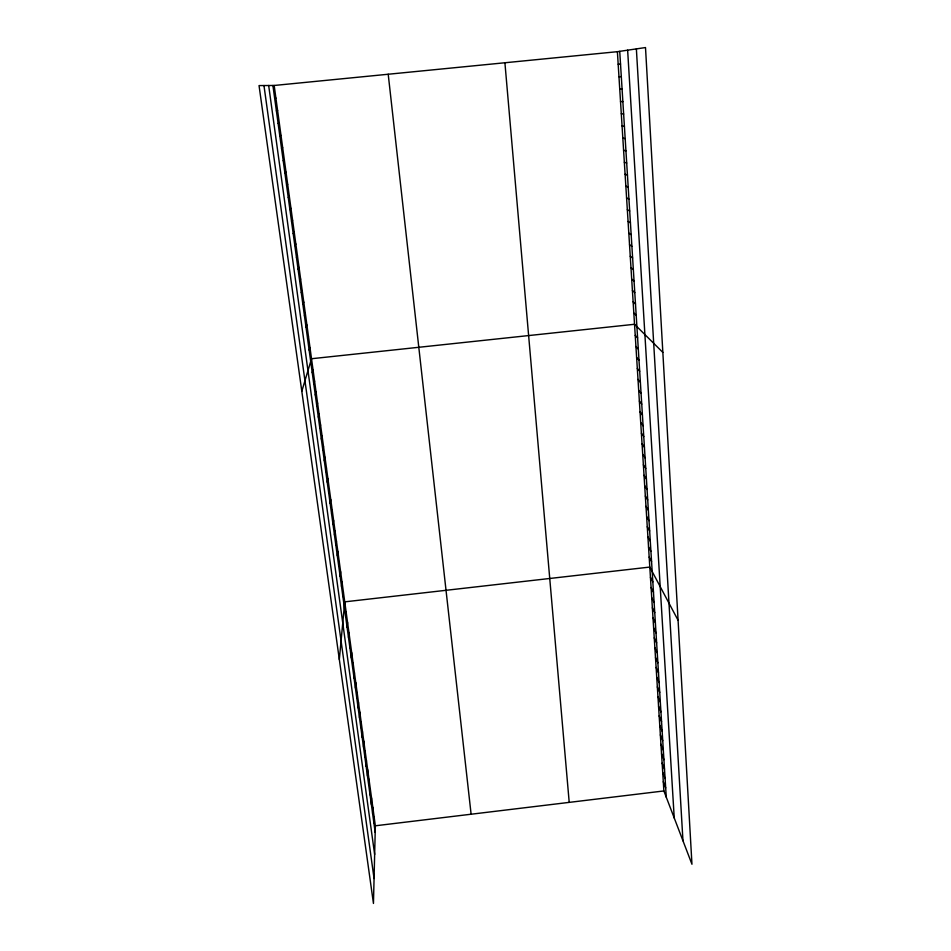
<?xml version="1.0" encoding="UTF-8"?>
<svg xmlns="http://www.w3.org/2000/svg" width="951" height="951" viewBox="0 0 951 951"><rect width="100%" height="100%" fill="white"/><g stroke="black" fill="none" stroke-linecap="round" stroke-linejoin="round"><path stroke-width="1.43" d="M274.173 85.471L375.348 825.789L373.458 903.45L259.041 85.578L274.173 85.471L617.389 51.687L645.503 47.55L691.959 864.257L663.881 790.947L617.389 51.687M373.909 823.067L374.088 816.564M372.637 813.723L372.816 807.28M371.342 804.332L371.544 797.96M370.058 794.905L370.26 788.593M368.762 785.419L368.976 779.178M367.455 775.897L367.68 769.728M366.147 766.328L366.385 760.229M364.827 756.711L365.077 750.684M363.508 747.046L363.769 741.091M362.176 737.334L362.45 731.462M360.833 727.586L361.13 721.773M359.49 717.779L359.799 712.049M358.147 707.924L358.468 702.266M356.791 698.022L357.124 692.447M355.424 688.072L355.769 682.568M354.057 678.075L354.414 672.654M352.678 668.03L353.059 662.692M351.299 657.937L351.692 652.671M349.909 647.797L350.313 642.603M348.518 637.598L348.934 632.486M347.115 627.351L347.543 622.323M345.7 617.056L346.14 612.111M339.329 659.459L344.738 601.852L649.806 567.069L678.075 620.278M342.907 596.61L343.37 591.843M341.516 586.47L342.003 581.774M340.125 576.27L340.624 571.67M338.722 566.035L339.234 561.518M337.308 555.741L337.831 551.307M335.893 545.399L336.428 541.048M334.467 535.009L335.025 530.741M333.04 524.56L333.611 520.387M331.602 514.063L332.184 509.974M330.152 503.507L330.758 499.525M328.701 492.915L329.319 489.016M327.251 482.252L327.881 478.448M325.777 471.553L326.431 467.833M324.303 460.783L324.969 457.169M322.829 449.978L323.506 446.447M321.343 439.1L322.032 435.677M319.845 428.176L320.558 424.847M318.335 417.204L319.072 413.97M316.826 406.16L317.575 403.034M315.304 395.069L316.065 392.038M313.782 383.919L314.555 380.994M312.249 372.721L313.045 369.891M301.812 391.253L311.524 358.729L634.531 324.279L662.847 352.405M309.158 350.134L309.99 347.519M307.601 338.758L308.445 336.238M306.032 327.322L306.9 324.909M304.451 315.815L305.342 313.521M302.87 304.261L303.773 302.073M301.289 292.646L302.204 290.566M299.684 280.973L300.623 279M298.079 269.228L299.03 267.374M296.462 257.436L297.437 255.688M294.834 245.572L295.832 243.943M293.205 233.649L294.216 232.139M291.565 221.654L292.599 220.263M289.912 209.6L290.97 208.328M288.248 197.487L289.33 196.334M286.584 185.302L287.678 184.28M284.908 173.058L286.025 172.155M283.22 160.755L284.361 159.97M281.532 148.38L282.685 147.714M279.82 135.934L280.997 135.399M278.108 123.416L279.309 123.012M276.384 110.839L277.609 110.566M375.348 825.789L663.881 790.947M274.661 98.191L275.897 98.048M618.174 64.228L620.528 64.014M618.958 76.71L621.312 76.627M619.743 89.121L622.097 89.168M620.516 101.472L622.869 101.65M621.288 113.751L623.642 114.049M622.061 125.972L624.415 126.4M622.822 138.121L625.176 138.668M623.583 150.21L625.936 150.888M624.343 162.241L626.697 163.037M625.092 174.211L627.458 175.115M625.841 186.111L628.207 187.145M626.59 197.951L628.956 199.104M627.327 209.731L629.693 210.991M628.064 221.452L630.43 222.831M628.801 233.114L631.167 234.6M629.526 244.716L631.892 246.321M630.251 256.247L632.617 257.971M630.977 267.73L633.342 269.561M631.69 279.154L634.067 281.092M632.415 290.519L634.781 292.563M633.116 301.836L635.494 303.975M633.83 313.081L636.207 315.34M635.232 335.418L637.61 337.878M635.934 346.497L638.311 349.065M636.623 357.528L639.001 360.191M637.313 368.501L639.69 371.27M638.002 379.413L640.38 382.278M638.68 390.279L641.057 393.25M639.369 401.096L641.747 404.151M640.035 411.854L642.424 415.005M640.712 422.553L643.09 425.81M641.378 433.204L643.768 436.557M642.044 443.808L644.433 447.243M642.71 454.352L645.099 457.883M643.375 464.849L645.753 468.474M644.029 475.298L646.418 479.007M644.683 485.688L647.072 489.492M645.337 496.042L647.714 499.929M645.979 506.336L648.368 510.307M646.621 516.571L649.01 520.649M647.262 526.771L649.652 530.931M647.904 536.923L650.294 541.155M648.534 547.015L650.924 551.342M649.176 557.072L651.554 561.47M650.448 577.328L652.838 581.905M651.09 587.54L653.48 592.188M651.732 597.692L654.11 602.435M652.362 607.808L654.752 612.622M652.992 617.865L655.382 622.762M653.622 627.874L656.012 632.855M654.252 637.836L656.642 642.888M654.87 647.75L657.26 652.885M655.501 657.617L657.878 662.823M656.119 667.436L658.496 672.726M656.725 677.207L659.114 682.568M657.343 686.931L659.721 692.376M657.949 696.619L660.327 702.135M658.556 706.248L660.933 711.835M659.162 715.841L661.539 721.5M659.756 725.387L662.146 731.117M660.351 734.885L662.74 740.686M660.945 744.336L663.334 750.208M661.539 753.751L663.929 759.694M662.134 763.106L664.511 769.121M662.716 772.438L665.094 778.512M663.299 781.71L665.676 787.868M268.669 85.507L374.646 854.426M263.962 85.542L374.064 878.546M272.913 85.483L375.181 832.375M388.21 74.249L471.114 814.234M504.91 62.754L569.209 802.382M619.731 51.342L666.259 797.164M627.636 50.177L674.235 817.991M636.374 48.893L682.961 840.755"/></g></svg>
